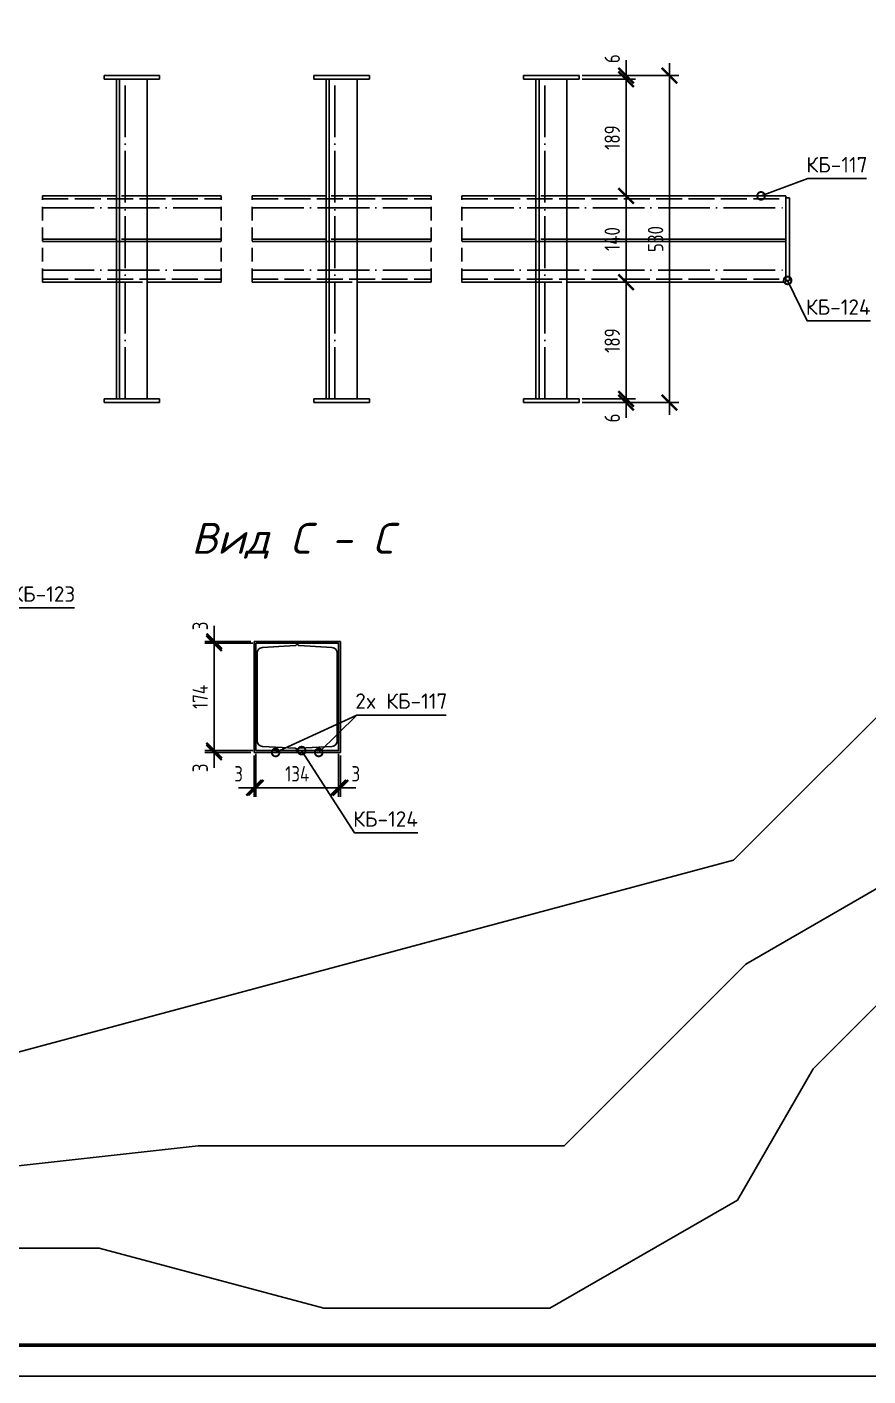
# Paper-space layout 'Layout1' of a CAD drawing. Extents: x 0 to 594, y 0 to 420.
# Drawn here: x 259.4 to 395.7, y 0 to 218.6 of the extents above; entities that cross this region are included whole.
import ezdxf

# ---------------------------------------------------------------- set-up
doc = ezdxf.new("R2010")
doc.units = 0
for name, pattern in [('ACAD_ISO02W100', [15, 12, -3]), ('ACAD_ISO04W100', [30, 24, -3, 0, -3]), ('DASHED2', [9.525, 6.35, -3.175])]:
    doc.linetypes.add(name, pattern=pattern)
doc.layers.get('0').update_dxf_attribs({"linetype": 'CONTINUOUS'})
doc.layers.get('DEFPOINTS').update_dxf_attribs({"linetype": 'CONTINUOUS'})
doc.layers.add('Welds', color=241, linetype='CONTINUOUS')
doc.styles.add('ISOCPEUR', font='isocpeur.ttf', dxfattribs={"height": 2.5})
doc.styles.add('isocpeurItalic', font='isocpeui.ttf', dxfattribs={"height": 5})
doc.styles.add('RUS_Standart', font='isocpeur.ttf', dxfattribs={"width": 0.8, "height": 2.5})
doc.linetypes.add('I_I', pattern='A,1e-05,[1,I.shx,S=1,R=0,X=0,Y=0],-1,[1,I.shx,S=1,R=0,X=0,Y=0]', length=1.00001)
doc.linetypes.add('I_I___I_I', pattern='A,4e-05,[1,I,S=1,R=0,X=0,Y=0],-1,[1,I,S=1,R=0,X=0,Y=0],-2,[1,I,S=1,R=0,X=0,Y=0],-1,[1,I,S=1,R=0,X=0,Y=0]', length=4.00004)
doc.dimstyles.new('DSC_DIM_STYLE1', dxfattribs={"dimtxt": 2.5, "dimasz": 2.5, "dimexe": 1.5, "dimexo": 0.5, "dimgap": 1, "dimtad": 1, "dimdec": 0, "dimlfac": 10, "dimdsep": 46, "dimtxsty": 'RUS_Standart', "dimblk": 'ARCHTICK', "dimcen": 0, "dimdle": 2, "dimclrd": 1, "dimclre": 1, "dimclrt": 7, "dimadec": 0, "dimazin": 0, "dimtfac": 1, "dimtdec": 0, "dimtmove": 1, "dimatfit": 3, "dimldrblk": 'DOTSMALL', "dimfxl": 1, "dimtolj": 1, "dimtzin": 0, "dimarcsym": 0})

# ---------------------------------------------------------------- blocks, each defined once
blk = doc.blocks.new('HYPERSTEELPAGEFRAME')
at = {"lineweight": 60}
blk.add_line((8, 5), (589, 5), dxfattribs=at)
blk.add_line((0, 0), (594, 0))
blk = doc.blocks.new('_ArchTick')
at = {"color": 0, "linetype": 'ByBlock', "const_width": 0.15}
blk.add_lwpolyline([(-0.5, -0.5), (0.5, 0.5)], dxfattribs=at)
blk = doc.blocks.new('*D23')
at = {"color": 1, "lineweight": -2, "transparency": 16777216}
for p, q in [((356.53, 210.77), (356.53, 213.27)), ((349.41, 210.77), (358.03, 210.77)), ((349.41, 210.17), (358.03, 210.17)), ((356.53, 210.77), (356.53, 210.17)), ((356.53, 210.17), (356.53, 207.67))]:
    blk.add_line(p, q, dxfattribs=at)
at = {"layer": 'DEFPOINTS', "color": 0, "transparency": 16777216}
for p in [(348.91, 210.77, 75229.04), (348.91, 210.17, 75229.04), (356.53, 210.17)]:
    blk.add_point(p, dxfattribs=at)
at = {"color": 1, "lineweight": -2, "transparency": 16777216, "xscale": 2.5, "yscale": 2.5, "zscale": 2.5}
for p, rotation in [((356.53, 210.77), 270), ((356.53, 210.17), 90)]:
    blk.add_blockref('_ArchTick', p, dxfattribs=dict(at, rotation=rotation))
at = {"color": 7, "transparency": 16777216, "insert": (354.28, 213.49), "char_height": 2.5, "attachment_point": 5, "rotation": 90, "style": 'RUS_Standart'}
blk.add_mtext('\\A1;6', dxfattribs=at)
blk = doc.blocks.new('_DotSmall')
at = {"color": 0, "linetype": 'ByBlock', "const_width": 0.5}
blk.add_lwpolyline([(-0.0625, 0, 1), (0.0625, 0, 1)], format="xyb", close=True, dxfattribs=at)
blk = doc.blocks.new('*D24')
at = {"color": 1, "lineweight": -2, "transparency": 16777216}
for p, q in [((356.53, 212.17), (356.53, 189.27)), ((349.41, 210.17), (358.03, 210.17)), ((356.03, 191.27), (355.03, 191.27))]:
    blk.add_line(p, q, dxfattribs=at)
at = {"layer": 'DEFPOINTS', "color": 0, "transparency": 16777216}
for p in [(348.91, 210.17, 75229.04), (356.53, 191.27), (356.53, 191.27)]:
    blk.add_point(p, dxfattribs=at)
at = {"color": 1, "lineweight": -2, "transparency": 16777216, "xscale": 2.5, "yscale": 2.5, "zscale": 2.5}
for p, rotation in [((356.53, 210.17), 90), ((356.53, 191.27), 270)]:
    blk.add_blockref('_ArchTick', p, dxfattribs=dict(at, rotation=rotation))
at = {"color": 7, "transparency": 16777216, "insert": (354.28, 200.72), "char_height": 2.5, "attachment_point": 5, "rotation": 90, "style": 'RUS_Standart'}
blk.add_mtext('\\A1;189', dxfattribs=at)
blk = doc.blocks.new('*D25')
at = {"color": 1, "lineweight": -2, "transparency": 16777216}
for p, q in [((356.53, 193.27), (356.53, 175.27)), ((356.03, 191.27), (355.03, 191.27)), ((356.03, 177.27), (355.03, 177.27))]:
    blk.add_line(p, q, dxfattribs=at)
at = {"layer": 'DEFPOINTS', "color": 0, "transparency": 16777216}
for p in [(356.53, 191.27), (356.53, 177.27), (356.53, 177.27)]:
    blk.add_point(p, dxfattribs=at)
at = {"color": 1, "lineweight": -2, "transparency": 16777216, "xscale": 2.5, "yscale": 2.5, "zscale": 2.5}
for p, rotation in [((356.53, 191.27), 90), ((356.53, 177.27), 270)]:
    blk.add_blockref('_ArchTick', p, dxfattribs=dict(at, rotation=rotation))
at = {"color": 7, "transparency": 16777216, "insert": (354.28, 184.27), "char_height": 2.5, "attachment_point": 5, "rotation": 90, "style": 'RUS_Standart'}
blk.add_mtext('\\A1;140', dxfattribs=at)
blk = doc.blocks.new('*D26')
at = {"color": 1, "lineweight": -2, "transparency": 16777216}
for p, q in [((356.03, 177.27), (355.03, 177.27)), ((356.53, 179.27), (356.53, 156.37)), ((349.41, 158.37), (358.03, 158.37))]:
    blk.add_line(p, q, dxfattribs=at)
at = {"layer": 'DEFPOINTS', "color": 0, "transparency": 16777216}
for p in [(356.53, 177.27), (348.91, 158.37, 75229.04), (356.53, 158.37)]:
    blk.add_point(p, dxfattribs=at)
at = {"color": 1, "lineweight": -2, "transparency": 16777216, "xscale": 2.5, "yscale": 2.5, "zscale": 2.5}
for p, rotation in [((356.53, 177.27), 90), ((356.53, 158.37), 270)]:
    blk.add_blockref('_ArchTick', p, dxfattribs=dict(at, rotation=rotation))
at = {"color": 7, "transparency": 16777216, "insert": (354.28, 167.82), "char_height": 2.5, "attachment_point": 5, "rotation": 90, "style": 'RUS_Standart'}
blk.add_mtext('\\A1;189', dxfattribs=at)
blk = doc.blocks.new('*D27')
at = {"color": 1, "lineweight": -2, "transparency": 16777216}
for p, q in [((356.53, 158.37), (356.53, 160.87)), ((349.41, 158.37), (358.03, 158.37)), ((349.41, 157.77), (358.03, 157.77)), ((356.53, 158.37), (356.53, 157.77)), ((356.53, 157.77), (356.53, 155.27))]:
    blk.add_line(p, q, dxfattribs=at)
at = {"layer": 'DEFPOINTS', "color": 0, "transparency": 16777216}
for p in [(348.91, 158.37, 75229.04), (348.91, 157.77), (356.53, 157.77)]:
    blk.add_point(p, dxfattribs=at)
at = {"color": 1, "lineweight": -2, "transparency": 16777216, "xscale": 2.5, "yscale": 2.5, "zscale": 2.5}
for p, rotation in [((356.53, 158.37), 270), ((356.53, 157.77), 90)]:
    blk.add_blockref('_ArchTick', p, dxfattribs=dict(at, rotation=rotation))
at = {"color": 7, "transparency": 16777216, "insert": (354.28, 155.27), "char_height": 2.5, "attachment_point": 5, "rotation": 90, "style": 'RUS_Standart'}
blk.add_mtext('\\A1;6', dxfattribs=at)
blk = doc.blocks.new('*D28')
at = {"color": 1, "lineweight": -2, "transparency": 16777216}
for p, q in [((363.56, 212.77), (363.56, 155.77)), ((349.41, 210.77), (365.06, 210.77)), ((349.41, 157.77), (365.06, 157.77))]:
    blk.add_line(p, q, dxfattribs=at)
at = {"layer": 'DEFPOINTS', "color": 0, "transparency": 16777216}
for p in [(348.91, 210.77, 75229.04), (348.91, 157.77), (363.56, 157.77)]:
    blk.add_point(p, dxfattribs=at)
at = {"color": 1, "lineweight": -2, "transparency": 16777216, "xscale": 2.5, "yscale": 2.5, "zscale": 2.5}
for p, rotation in [((363.56, 210.77), 90), ((363.56, 157.77), 270)]:
    blk.add_blockref('_ArchTick', p, dxfattribs=dict(at, rotation=rotation))
at = {"color": 7, "transparency": 16777216, "insert": (361.31, 184.27), "char_height": 2.5, "attachment_point": 5, "rotation": 90, "style": 'RUS_Standart'}
blk.add_mtext('\\A1;530', dxfattribs=at)
blk = doc.blocks.new('*D51')
at = {"color": 1, "lineweight": -2, "transparency": 16777216}
for p, q in [((289.74, 119.06), (289.74, 121.56)), ((295.71, 119.06), (288.24, 119.06)), ((296.01, 118.76), (288.24, 118.76)), ((289.74, 119.06), (289.74, 118.76)), ((289.74, 118.76), (289.74, 116.26))]:
    blk.add_line(p, q, dxfattribs=at)
at = {"layer": 'DEFPOINTS', "color": 0, "transparency": 16777216}
for p in [(289.74, 118.76), (296.21, 119.06, -195300.59), (296.51, 118.76, -195330.59)]:
    blk.add_point(p, dxfattribs=at)
at = {"color": 1, "lineweight": -2, "transparency": 16777216, "xscale": 2.5, "yscale": 2.5, "zscale": 2.5}
for p, rotation in [((289.74, 119.06), 270), ((289.74, 118.76), 90)]:
    blk.add_blockref('_ArchTick', p, dxfattribs=dict(at, rotation=rotation))
at = {"color": 7, "transparency": 16777216, "insert": (287.49, 121.56), "char_height": 2.5, "attachment_point": 5, "rotation": 90, "style": 'RUS_Standart'}
blk.add_mtext('\\A1;3', dxfattribs=at)
blk = doc.blocks.new('*D52')
at = {"color": 1, "lineweight": -2, "transparency": 16777216}
for p, q in [((289.74, 120.76), (289.74, 99.36)), ((296.01, 118.76), (288.24, 118.76)), ((296.01, 101.36), (288.24, 101.36))]:
    blk.add_line(p, q, dxfattribs=at)
at = {"layer": 'DEFPOINTS', "color": 0, "transparency": 16777216}
for p in [(296.51, 118.76, -195330.59), (289.74, 101.36), (296.51, 101.36, -195330.59)]:
    blk.add_point(p, dxfattribs=at)
at = {"color": 1, "lineweight": -2, "transparency": 16777216, "xscale": 2.5, "yscale": 2.5, "zscale": 2.5}
for p, rotation in [((289.74, 118.76), 90), ((289.74, 101.36), 270)]:
    blk.add_blockref('_ArchTick', p, dxfattribs=dict(at, rotation=rotation))
at = {"color": 7, "transparency": 16777216, "insert": (287.49, 110.06), "char_height": 2.5, "attachment_point": 5, "rotation": 90, "style": 'RUS_Standart'}
blk.add_mtext('\\A1;174', dxfattribs=at)
blk = doc.blocks.new('*D53')
at = {"color": 1, "lineweight": -2, "transparency": 16777216}
for p, q in [((289.74, 101.36), (289.74, 103.86)), ((296.01, 101.36), (288.24, 101.36)), ((295.71, 101.06), (288.24, 101.06)), ((289.74, 101.36), (289.74, 101.06)), ((289.74, 101.06), (289.74, 98.56))]:
    blk.add_line(p, q, dxfattribs=at)
at = {"layer": 'DEFPOINTS', "color": 0, "transparency": 16777216}
for p in [(289.74, 101.06), (296.21, 101.06, -195300.59), (296.51, 101.36, -195330.59)]:
    blk.add_point(p, dxfattribs=at)
at = {"color": 1, "lineweight": -2, "transparency": 16777216, "xscale": 2.5, "yscale": 2.5, "zscale": 2.5}
for p, rotation in [((289.74, 101.36), 270), ((289.74, 101.06), 90)]:
    blk.add_blockref('_ArchTick', p, dxfattribs=dict(at, rotation=rotation))
at = {"color": 7, "transparency": 16777216, "insert": (287.49, 98.56), "char_height": 2.5, "attachment_point": 5, "rotation": 90, "style": 'RUS_Standart'}
blk.add_mtext('\\A1;3', dxfattribs=at)
blk = doc.blocks.new('*D54')
at = {"color": 1, "lineweight": -2, "transparency": 16777216}
for p, q in [((296.51, 100.86), (296.51, 93.85)), ((296.21, 100.56), (296.21, 93.85)), ((296.21, 95.35), (293.71, 95.35)), ((296.21, 95.35), (296.51, 95.35)), ((296.51, 95.35), (299.01, 95.35))]:
    blk.add_line(p, q, dxfattribs=at)
at = {"layer": 'DEFPOINTS', "color": 0, "transparency": 16777216}
for p in [(296.21, 101.06, -195300.59), (296.51, 101.36, -195330.59), (296.51, 95.35)]:
    blk.add_point(p, dxfattribs=at)
at = {"color": 1, "lineweight": -2, "transparency": 16777216, "xscale": 2.5, "yscale": 2.5, "zscale": 2.5}
blk.add_blockref('_ArchTick', (296.21, 95.35), dxfattribs=at)
at = {"color": 1, "lineweight": -2, "transparency": 16777216, "xscale": 2.5, "yscale": 2.5, "zscale": 2.5, "rotation": 180}
blk.add_blockref('_ArchTick', (296.51, 95.35), dxfattribs=at)
at = {"color": 7, "transparency": 16777216, "insert": (293.71, 97.6), "char_height": 2.5, "attachment_point": 5, "style": 'RUS_Standart'}
blk.add_mtext('\\A1;3', dxfattribs=at)
blk = doc.blocks.new('*D55')
at = {"color": 1, "lineweight": -2, "transparency": 16777216}
for p, q in [((296.51, 100.86), (296.51, 93.85)), ((309.91, 100.86), (309.91, 93.85)), ((294.51, 95.35), (311.91, 95.35))]:
    blk.add_line(p, q, dxfattribs=at)
at = {"layer": 'DEFPOINTS', "color": 0, "transparency": 16777216}
for p in [(296.51, 101.36, -195330.59), (309.91, 101.36, -195330.59), (309.91, 95.35)]:
    blk.add_point(p, dxfattribs=at)
at = {"color": 1, "lineweight": -2, "transparency": 16777216, "xscale": 2.5, "yscale": 2.5, "zscale": 2.5, "rotation": 180}
blk.add_blockref('_ArchTick', (296.51, 95.35), dxfattribs=at)
at = {"color": 1, "lineweight": -2, "transparency": 16777216, "xscale": 2.5, "yscale": 2.5, "zscale": 2.5}
blk.add_blockref('_ArchTick', (309.91, 95.35), dxfattribs=at)
at = {"color": 7, "transparency": 16777216, "insert": (303.21, 97.6), "char_height": 2.5, "attachment_point": 5, "style": 'RUS_Standart'}
blk.add_mtext('\\A1;134', dxfattribs=at)
blk = doc.blocks.new('*D56')
at = {"color": 1, "lineweight": -2, "transparency": 16777216}
for p, q in [((309.91, 100.86), (309.91, 93.85)), ((310.21, 100.56), (310.21, 93.85)), ((309.91, 95.35), (307.41, 95.35)), ((309.91, 95.35), (310.21, 95.35)), ((310.21, 95.35), (312.71, 95.35))]:
    blk.add_line(p, q, dxfattribs=at)
at = {"layer": 'DEFPOINTS', "color": 0, "transparency": 16777216}
for p in [(309.91, 101.36, -195330.59), (310.21, 101.06, -195300.59), (310.21, 95.35)]:
    blk.add_point(p, dxfattribs=at)
at = {"color": 1, "lineweight": -2, "transparency": 16777216, "xscale": 2.5, "yscale": 2.5, "zscale": 2.5}
blk.add_blockref('_ArchTick', (309.91, 95.35), dxfattribs=at)
at = {"color": 1, "lineweight": -2, "transparency": 16777216, "xscale": 2.5, "yscale": 2.5, "zscale": 2.5, "rotation": 180}
blk.add_blockref('_ArchTick', (310.21, 95.35), dxfattribs=at)
at = {"color": 7, "transparency": 16777216, "insert": (312.71, 97.6), "char_height": 2.5, "attachment_point": 5, "style": 'RUS_Standart'}
blk.add_mtext('\\A1;3', dxfattribs=at)

psp = doc.layouts.get("Layout1")

# ---------------------------------------------------------------- linework, layer by layer
at = {"color": 4, "linetype": 'Continuous', "ltscale": 0.35}
for p, q in [((280.91, 210.77), (271.91, 210.77)), ((271.91, 210.77), (271.91, 210.17)), ((271.91, 210.17), (280.91, 210.17)), ((273.91, 210.17), (273.91, 158.37)), ((274.41, 158.37), (274.41, 210.17)), ((278.91, 158.37), (278.91, 210.17)), ((280.91, 210.17), (280.91, 210.77)), ((314.91, 210.77), (305.91, 210.77)), ((305.91, 210.77), (305.91, 210.17)), ((305.91, 210.17), (314.91, 210.17)), ((307.91, 210.17), (307.91, 158.37)), ((308.41, 158.37), (308.41, 210.17)), ((312.91, 158.37), (312.91, 210.17)), ((314.91, 210.17), (314.91, 210.77)), ((348.91, 210.77), (339.91, 210.77)), ((339.91, 210.77), (339.91, 210.17)), ((339.91, 210.17), (348.91, 210.17)), ((341.91, 210.17), (341.91, 158.37)), ((342.41, 158.37), (342.41, 210.17)), ((346.91, 158.37), (346.91, 210.17)), ((348.91, 210.17), (348.91, 210.77)), ((261.91, 191.27), (273.91, 191.27)), ((278.91, 191.27), (290.91, 191.27)), ((295.91, 191.27), (307.91, 191.27)), ((312.91, 191.27), (324.91, 191.27)), ((329.91, 191.27), (341.91, 191.27)), ((382.41, 191.27), (346.91, 191.27)), ((382.41, 191.27), (382.41, 184.27)), ((383.01, 190.97), (382.41, 190.97)), ((383.01, 177.57), (383.01, 190.97)), ((261.91, 184.27), (273.91, 184.27)), ((278.91, 184.27), (290.91, 184.27)), ((295.91, 184.27), (307.91, 184.27)), ((312.91, 184.27), (324.91, 184.27)), ((329.91, 184.27), (341.91, 184.27)), ((382.41, 184.27), (346.91, 184.27)), ((382.41, 184.27), (382.41, 177.27)), ((261.91, 177.27), (273.91, 177.27)), ((278.91, 177.27), (290.91, 177.27)), ((295.91, 177.27), (307.91, 177.27)), ((312.91, 177.27), (324.91, 177.27)), ((329.91, 177.27), (341.91, 177.27)), ((346.91, 177.27), (382.41, 177.27)), ((382.41, 177.57), (383.01, 177.57)), ((280.91, 158.37), (271.91, 158.37)), ((271.91, 158.37), (271.91, 157.77)), ((271.91, 157.77), (280.91, 157.77)), ((280.91, 157.77), (280.91, 158.37)), ((314.91, 158.37), (305.91, 158.37)), ((305.91, 158.37), (305.91, 157.77)), ((305.91, 157.77), (314.91, 157.77)), ((314.91, 157.77), (314.91, 158.37)), ((348.91, 158.37), (339.91, 158.37)), ((339.91, 158.37), (339.91, 157.77)), ((339.91, 157.77), (348.91, 157.77)), ((348.91, 157.77), (348.91, 158.37)), ((303.21, 119.06), (296.21, 119.06)), ((296.21, 119.06), (296.21, 101.06)), ((297.57, 118.06), (302.88, 118.38)), ((310.21, 119.06), (303.21, 119.06)), ((303.21, 119.06), (303.21, 118.73)), ((303.54, 118.38), (308.85, 118.06)), ((310.21, 101.06), (310.21, 119.06)), ((296.72, 102.95), (296.72, 117.16)), ((309.7, 117.16), (309.7, 102.95)), ((296.21, 101.06), (303.21, 101.06)), ((302.88, 101.74), (297.57, 102.05)), ((303.21, 101.39), (303.21, 101.06)), ((303.21, 101.06), (310.21, 101.06)), ((308.85, 102.05), (303.54, 101.74))]:
    psp.add_line(p, q, dxfattribs=at)
at = {"color": 2, "linetype": 'ACAD_ISO04W100', "ltscale": 0.35}
for p, q in [((275.33, 158.37), (275.33, 210.17)), ((275.33, 158.37), (275.33, 210.17)), ((309.33, 158.37), (309.33, 210.17)), ((309.33, 158.37), (309.33, 210.17)), ((343.33, 158.37), (343.33, 210.17)), ((343.33, 158.37), (343.33, 210.17)), ((261.91, 189.33), (290.91, 189.33)), ((295.91, 189.33), (324.91, 189.33)), ((329.91, 189.33), (382.41, 189.33)), ((261.91, 179.21), (290.91, 179.21)), ((295.91, 179.21), (324.91, 179.21)), ((329.91, 179.21), (382.41, 179.21))]:
    psp.add_line(p, q, dxfattribs=at)
at = {"color": 1, "linetype": 'DASHED2', "ltscale": 0.35}
for p, q in [((261.91, 177.27), (261.91, 191.27)), ((290.91, 177.27), (290.91, 191.27)), ((295.91, 177.27), (295.91, 191.27)), ((324.91, 177.27), (324.91, 191.27)), ((329.91, 177.27), (329.91, 191.27))]:
    psp.add_line(p, q, dxfattribs=at)
at = {"color": 6, "linetype": 'ACAD_ISO02W100', "ltscale": 0.35}
for p, q in [((261.91, 190.76), (290.91, 190.76)), ((278.91, 191.27), (273.91, 191.27)), ((295.91, 190.76), (324.91, 190.76)), ((312.91, 191.27), (307.91, 191.27)), ((329.91, 190.76), (382.41, 190.76)), ((346.91, 191.27), (341.91, 191.27)), ((278.91, 184.27), (273.91, 184.27)), ((312.91, 184.27), (307.91, 184.27)), ((346.91, 184.27), (341.91, 184.27)), ((261.91, 177.78), (290.91, 177.78)), ((273.91, 177.27), (278.91, 177.27)), ((295.91, 177.78), (324.91, 177.78)), ((307.91, 177.27), (312.91, 177.27)), ((329.91, 177.78), (382.41, 177.78)), ((341.91, 177.27), (346.91, 177.27)), ((296.51, 118.76), (309.91, 118.76)), ((296.51, 118.76), (296.51, 101.36)), ((309.91, 101.36), (309.91, 118.76)), ((309.91, 101.36), (296.51, 101.36))]:
    psp.add_line(p, q, dxfattribs=at)
at = {"color": 1}
psp.add_line((306.71, 101.06), (312.88, 107.13), dxfattribs=at)
for points in [[(259.86, 296.71), (312.14, 335.06), (253.37, 368.99), (185.82, 368.99), (137.27, 368.99), (92.98, 357.13), (68.99, 350.7), (36.39, 318.1), (36.39, 273.33), (36.39, 243.17), (36.39, 213.48), (28.98, 185.8), (38.02, 152.06), (60.69, 112.78), (97.4, 76.08), (241.44, 48.07), (285.1, 59.77), (373.94, 83.58), (404.94, 114.58)], [(405.52, 83.84), (375.93, 66.75), (346.48, 37.31), (287.16, 37.31), (227.3, 30.64), (180.63, 30.64), (135.93, 42.61), (91.83, 54.43), (57.67, 63.59), (51.24, 39.62), (76.14, 32.95), (147.64, 20.74), (192.42, 20.74), (226.35, 20.74), (271.13, 20.74), (307.53, 10.99), (344.19, 10.99), (374.57, 28.52), (386.84, 49.78), (403.55, 66.49)]]:
    psp.add_lwpolyline(points)
for points in [[(378.41, 191.27), (385.99, 194.06), (395.49, 194.06)], [(382.71, 177.57), (385.9, 170.99), (396.15, 170.99)], [(243.85, 126.06), (252.1, 124.48), (267.1, 124.48)], [(299.71, 101.06), (312.88, 107.13), (327.38, 107.13)], [(303.93, 101.36), (312.52, 88.03), (322.77, 88.03)]]:
    psp.add_lwpolyline(points, dxfattribs=at)
at = {"color": 0, "linetype": 'ByBlock', "const_width": 1.25}
for points in [[(378.55, 191.32, 1), (378.26, 191.21, 1)], [(382.77, 177.42, 1), (382.64, 177.71, 1)], [(299.85, 101.12, 1), (299.57, 100.99, 1)], [(304.02, 101.22, 1), (303.85, 101.49, 1)], [(306.82, 101.17, 1), (306.6, 100.95, 1)]]:
    psp.add_lwpolyline(points, format="xyb", close=True, dxfattribs=at)
at = {"color": 4, "linetype": 'Continuous', "ltscale": 0.35}
for centre, start, end in [((302.86, 118.73), 273.43, 0), ((303.56, 118.73), 180, 266.57), ((302.86, 101.39), 0, 86.57), ((303.56, 101.39), 93.43, 180)]:
    psp.add_arc(centre, 0.35, start, end, dxfattribs=at)
at = {"color": 4, "linetype": 'Continuous', "ltscale": 0.35, "extrusion": (-1.94026e-11, 3.44002e-12, -1)}
psp.add_arc((-297.62, 117.16, 0), 0.9, 0, 86.57, dxfattribs=at)
at = {"color": 4, "linetype": 'Continuous', "ltscale": 0.35, "extrusion": (-8.82812e-12, -3.8765e-11, -1)}
psp.add_arc((-308.8, 117.16, 0), 0.9, 93.43, 180, dxfattribs=at)
at = {"color": 4, "linetype": 'Continuous', "ltscale": 0.35, "extrusion": (-3.88051e-11, -8.13821e-12, -1)}
psp.add_arc((-297.62, 102.95, 0), 0.9, 273.43, 0, dxfattribs=at)
at = {"color": 4, "linetype": 'Continuous', "ltscale": 0.35, "extrusion": (-1.47135e-12, 5.97155e-12, -1)}
psp.add_arc((-308.8, 102.95), 0.9, 180, 266.57, dxfattribs=at)
at = {"layer": 'Welds', "linetype": 'I_I', "ltscale": 0.8}
for points in [[(278.91, 210.17), (273.91, 210.17)], [(312.91, 210.17), (307.91, 210.17)], [(346.91, 210.17), (341.91, 210.17)], [(273.91, 177.27), (273.91, 191.27)], [(278.91, 191.27), (278.91, 177.27)], [(307.91, 177.27), (307.91, 191.27)], [(312.91, 191.27), (312.91, 177.27)], [(341.91, 177.27), (341.91, 191.27)], [(346.91, 191.27), (346.91, 177.27)], [(382.41, 190.97), (382.41, 177.57)], [(261.91, 183.87), (273.91, 183.87)], [(278.91, 183.87), (290.91, 183.87)], [(295.91, 183.87), (307.91, 183.87)], [(312.91, 183.87), (324.91, 183.87)], [(329.91, 183.87), (341.91, 183.87)], [(346.91, 183.87), (382.41, 183.87)], [(273.91, 158.37), (278.91, 158.37)], [(307.91, 158.37), (312.91, 158.37)], [(341.91, 158.37), (346.91, 158.37)]]:
    psp.add_lwpolyline(points, dxfattribs=at)
at = {"layer": 'Welds', "linetype": 'I_I___I_I', "ltscale": 0.8}
for points in [[(273.91, 183.87), (278.91, 183.87)], [(307.91, 183.87), (312.91, 183.87)], [(341.91, 183.87), (346.91, 183.87)]]:
    psp.add_lwpolyline(points, dxfattribs=at)
at = {"layer": 'Welds', "linetype": 'I_I___I_I', "ltscale": 0.8, "elevation": 100580.41}
psp.add_lwpolyline([(296.51, 118.76), (309.91, 118.76), (309.91, 101.36), (296.51, 101.36)], close=True, dxfattribs=at)

# ---------------------------------------------------------------- block references
psp.add_blockref('HYPERSTEELPAGEFRAME', (0, 0))

# ---------------------------------------------------------------- texts
at = {"color": 1, "style": 'ISOCPEUR'}
for s, p in [('КБ-117', (385.74, 195.06)), ('КБ-124', (385.65, 171.99)), ('2x КБ-123', (251.85, 125.48)), ('2x КБ-117', (312.63, 108.13)), ('КБ-124', (312.27, 89.03))]:
    psp.add_text(s, height=2.5, dxfattribs=at).set_placement(p)
at = {"color": 7, "style": 'isocpeurItalic'}
psp.add_text('Вид C - C', height=5, dxfattribs=at).set_placement((286.07, 133.26))

# ---------------------------------------------------------------- dimensions: what is measured, and where the dimension line sits
for base, p1, p2, picture, middle in [((356.53, 210.17), (348.91, 210.77, 75229.04), (348.91, 210.17, 75229.04), '*D23', (356.53, 213.49)), ((356.53, 157.77), (348.91, 158.37, 75229.04), (348.91, 157.77), '*D27', (356.53, 155.27)), ((289.74, 118.76, 295911.01), (296.21, 119.06, 100610.41), (296.51, 118.76, 100580.41), '*D51', (289.74, 121.56, 295911.01)), ((289.74, 101.06, 295911.01), (296.51, 101.36, 100580.41), (296.21, 101.06, 100610.41), '*D53', (289.74, 98.56, 295911.01))]:
    dim = psp.add_linear_dim(base=base, p1=p1, p2=p2, angle=90, dimstyle='DSC_DIM_STYLE1')
    dim.commit()
    dim.dimension.update_dxf_attribs({"geometry": picture, "text_midpoint": middle, "dimtype": 160})
for base, p1, p2, picture, middle in [((363.56, 157.77), (348.91, 210.77, 75229.04), (348.91, 157.77), '*D28', (361.31, 184.27)), ((356.53, 191.27), (348.91, 210.17, 75229.04), (356.53, 191.27), '*D24', (354.28, 200.72)), ((356.53, 177.27), (356.53, 191.27), (356.53, 177.27), '*D25', (354.28, 184.27)), ((356.53, 158.37), (356.53, 177.27), (348.91, 158.37, 75229.04), '*D26', (354.28, 167.82)), ((289.74, 101.36, 295911.01), (296.51, 118.76, 100580.41), (296.51, 101.36, 100580.41), '*D52', (287.49, 110.06, 295911.01))]:
    dim = psp.add_linear_dim(base=base, p1=p1, p2=p2, angle=90, dimstyle='DSC_DIM_STYLE1')
    dim.commit()
    dim.dimension.update_dxf_attribs({"geometry": picture, "text_midpoint": middle})
for base, p1, p2, picture, middle in [((296.51, 95.35, 295911.01), (296.21, 101.06, 100610.41), (296.51, 101.36, 100580.41), '*D54', (293.71, 95.35, 295911.01)), ((310.21, 95.35, 295911.01), (309.91, 101.36, 100580.41), (310.21, 101.06, 100610.41), '*D56', (312.71, 95.35, 295911.01))]:
    dim = psp.add_linear_dim(base=base, p1=p1, p2=p2, dimstyle='DSC_DIM_STYLE1')
    dim.commit()
    dim.dimension.update_dxf_attribs({"geometry": picture, "text_midpoint": middle, "dimtype": 160})
dim = psp.add_linear_dim(base=(309.91, 95.35, 295911.01), p1=(296.51, 101.36, 100580.41), p2=(309.91, 101.36, 100580.41), dimstyle='DSC_DIM_STYLE1')
dim.commit()
dim.dimension.update_dxf_attribs({"geometry": '*D55', "text_midpoint": (303.21, 97.6, 295911.01)})

doc.saveas('drawing.dxf')
